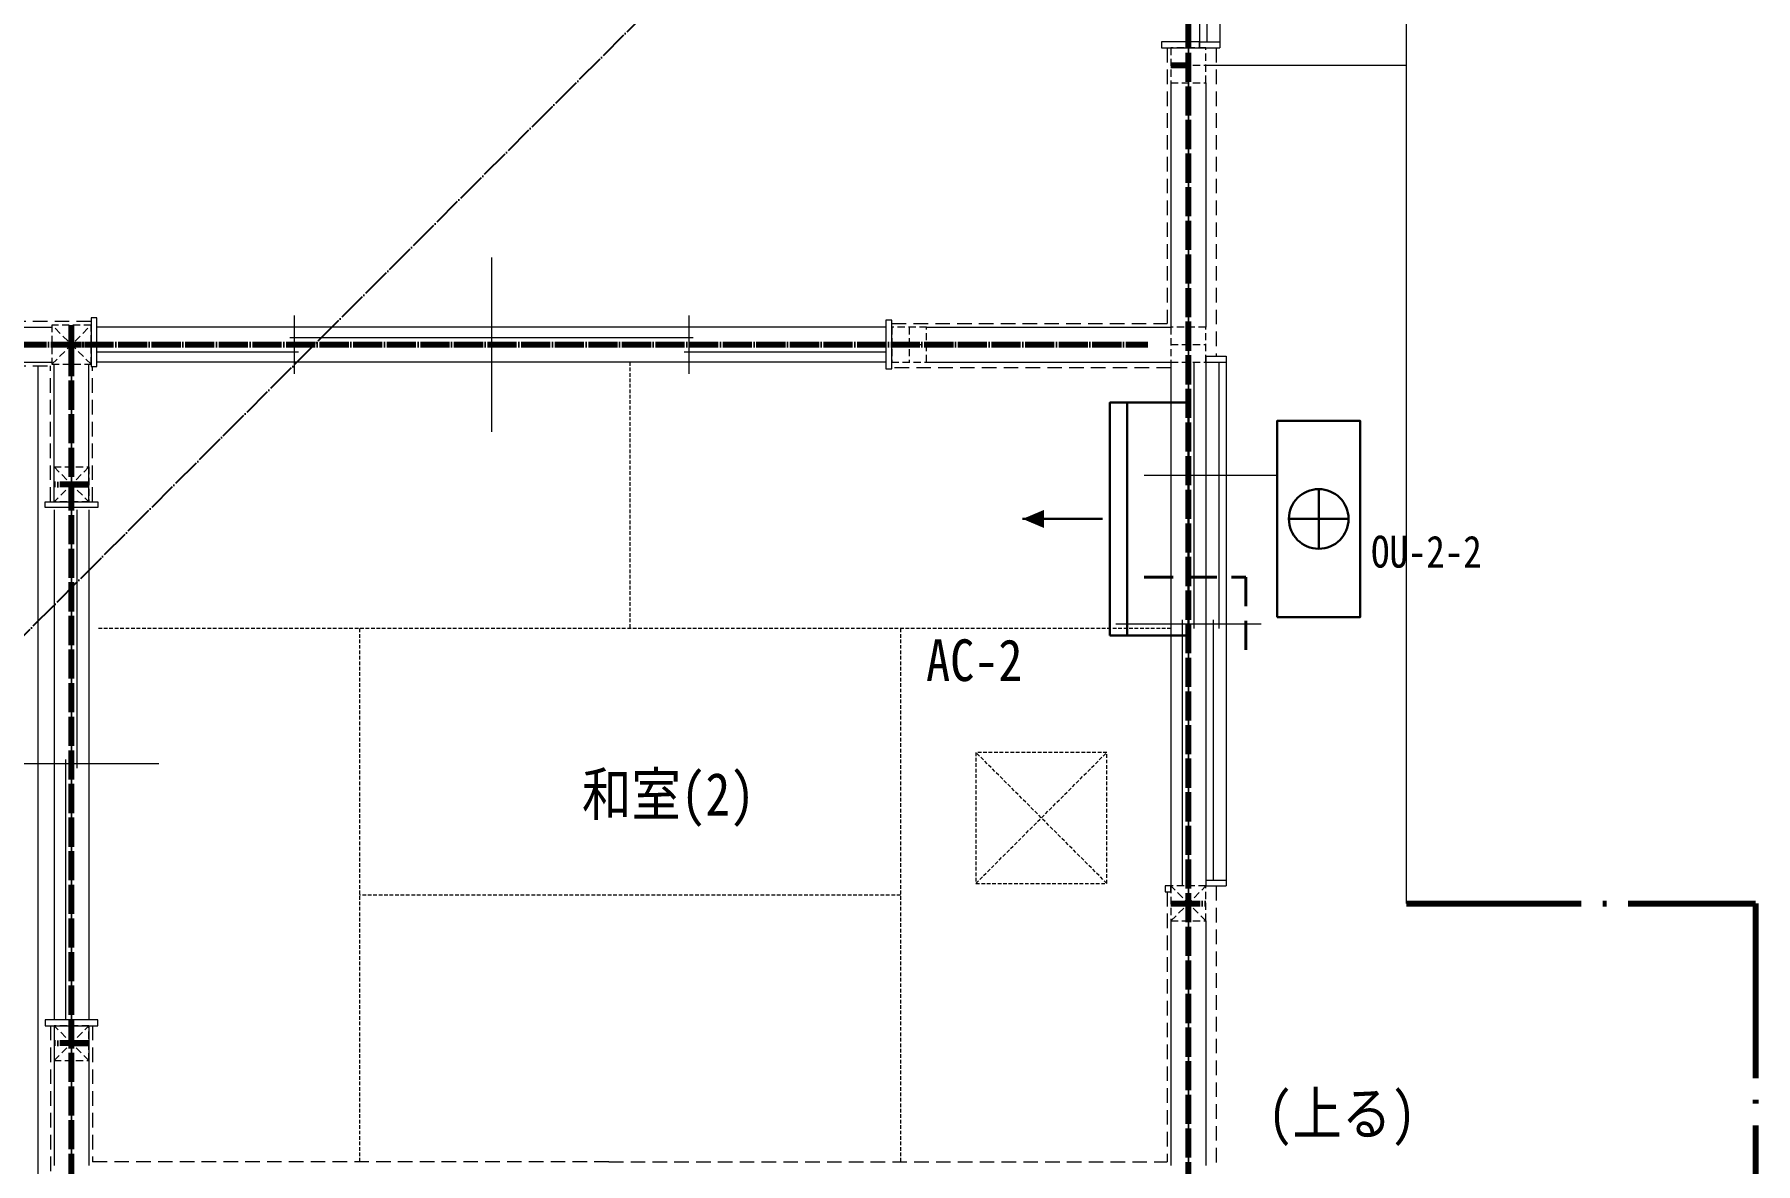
# Model space of a CAD drawing. Units: millimetres at full size. Extents: x -21029 to 20237, y -14043 to 14043.
# Drawn here: x 5234 to 11152, y 535 to 4415 of the extents above; entities that cross this region are included whole.
import ezdxf
from ezdxf.enums import TextEntityAlignment as Align

# ---------------------------------------------------------------- set-up
doc = ezdxf.new("R2010")
doc.units = ezdxf.units.MM
doc.header["$LTSCALE"] = 50
for name, pattern in [('DASHED2', [3, 2, -1]), ('DASHED_DOTTED', [9.25, 6, -1.5, 0.25, -1.5]), ('LONG_DASHED_DOTTED', [15.25, 12, -1.5, 0.25, -1.5]), ('USER1', [2.31, 2, -0.15, 0.01, -0.15]), ('USER12', [0.75, 0.5, -0.25]), ('USER13', [0.375, 0.25, -0.125]), ('USER14', [1.5, 1, -0.5])]:
    doc.linetypes.add(name, pattern=pattern)
for name, color, linetype, lineweight in [('0-2_KIJUN', 1, 'USER1', 80), ('0-3_KABE', 7, 'Continuous', 18), ('0-C_TATEGU', 100, 'Continuous', 18), ('0-D_ZATU', 132, 'Continuous', 18), ('0-E_MOJI', 7, 'Continuous', 15), ('1-7_画層2', 7, 'DASHED_DOTTED', 80), ('1-8_LINE', 1, 'LONG_DASHED_DOTTED', 80), ('1-9_HASIRA', 7, 'USER12', 18), ('1-C_SIAGE', 7, 'USER14', 18), ('1-D_CONCRETE', 7, 'Continuous', 18), ('2-0_室内機', 6, 'Continuous', 30), ('2-1_室外機', 6, 'Continuous', 30), ('2-2_冷媒配管', 3, 'Continuous', 20), ('2-3_ドレン配管', 5, 'DASHED2', 40), ('2-4_記号・文字', 6, 'Continuous', 30)]:
    doc.layers.add(name, color=color, linetype=linetype, lineweight=lineweight)
doc.styles.add('ＭＳ ゴシック', font='')
doc.styles.get('ＭＳ ゴシック').set_extended_font_data('MS Gothic')

msp = doc.modelspace()

# ---------------------------------------------------------------- linework, layer by layer
at = {"layer": '0-2_KIJUN'}
for p, q in [((9201.98, -3371.15), (9201.98, 7328.85)), ((9141.98, 4308.85), (9201.98, 4308.85)), ((9141.98, 4308.85), (9201.98, 4308.85)), ((5361.98, 468.85), (5361.98, 3416.35)), ((901.98, 3348.85), (9061.98, 3348.85)), ((5294.48, 3348.85), (5429.48, 3348.85)), ((9141.98, 1428.85), (9261.98, 1428.85))]:
    msp.add_line(p, q, dxfattribs=at)
for points in [[(5361.98, 2868.85), (5421.98, 2868.85), (5301.98, 2868.85)], [(5361.98, 948.85), (5421.98, 948.85), (5301.98, 948.85)]]:
    msp.add_lwpolyline(points, dxfattribs=at)
at = {"layer": '0-3_KABE'}
for p, q in [((9141.98, 4248.85), (9141.98, 3408.85)), ((9261.98, 4248.85), (9261.98, 3408.85)), ((5189.48, 3408.85), (5294.48, 3408.85)), ((8301.98, 3408.85), (9141.98, 3408.85)), ((5189.48, 3288.85), (5294.48, 3288.85)), ((5301.98, 2808.85), (5301.98, 3281.35)), ((5421.98, 2808.85), (5421.98, 3281.35)), ((8301.98, 3288.85), (9141.98, 3288.85)), ((9141.98, 1368.85), (9141.98, 528.85)), ((9261.98, 1368.85), (9261.98, 528.85)), ((5301.98, 1008.85), (5301.98, 528.85)), ((5421.98, 1008.85), (5421.98, 528.85))]:
    msp.add_line(p, q, dxfattribs=at)
at = {"layer": '0-C_TATEGU'}
for p, q in [((9239.98, 6168.85), (9239.98, 4368.85)), ((9309.98, 6168.85), (9309.98, 4368.85)), ((9264.98, 5263.85), (9264.98, 4388.85)), ((9239.98, 4388.85), (9309.98, 4388.85)), ((9239.98, 4368.85), (9309.98, 4368.85)), ((6805.73, 3648.85), (6805.73, 3048.85)), ((6127.61, 3448.85), (6127.61, 3248.85)), ((7483.86, 3448.85), (7483.86, 3248.85)), ((6112.61, 3373.85), (7498.86, 3373.85)), ((5449.48, 3323.85), (6142.61, 3323.85)), ((7468.86, 3323.85), (8161.98, 3323.85)), ((9221.98, 2373.85), (9221.98, 3288.85)), ((9261.98, 3308.85), (9261.98, 1488.85)), ((9261.98, 3308.85), (9331.98, 3308.85)), ((9261.98, 3288.85), (9331.98, 3288.85)), ((9306.98, 3288.85), (9306.98, 2373.85)), ((9331.98, 3308.85), (9331.98, 1488.85)), ((5381.98, 1893.85), (5381.98, 2781.35)), ((9451.98, 2388.85), (8951.98, 2388.85)), ((9181.98, 1488.85), (9181.98, 2403.85)), ((9286.98, 2403.85), (9286.98, 1508.85)), ((5661.98, 1908.85), (5061.98, 1908.85)), ((5341.98, 1028.85), (5341.98, 1923.85)), ((9261.98, 1508.85), (9331.98, 1508.85)), ((9261.98, 1488.85), (9331.98, 1488.85))]:
    msp.add_line(p, q, dxfattribs=at)
at = {"layer": '0-D_ZATU'}
for p, q in [((8161.98, 3408.85), (5449.48, 3408.85)), ((5246.98, -3296.15), (5246.98, 3276.35)), ((8161.98, 3288.85), (5449.48, 3288.85)), ((9141.98, 3288.85), (9141.98, 1488.85)), ((5301.98, 2781.35), (5301.98, 1028.85)), ((5421.98, 2781.35), (5421.98, 1028.85))]:
    msp.add_line(p, q, dxfattribs=at)
at = {"layer": '0-D_ZATU', "linetype": 'USER13'}
for p, q in [((7281.98, 3288.85), (7281.98, 2373.02)), ((9141.98, 2373.02), (5449.48, 2373.02)), ((6351.98, 2373.02), (6351.98, 541.35)), ((8211.98, 2373.02), (8211.98, 541.35)), ((8471.48, 1497.87), (8921.48, 1947.87)), ((8921.48, 1497.87), (8471.48, 1947.87)), ((8211.98, 1457.19), (6351.98, 1457.19))]:
    msp.add_line(p, q, dxfattribs=at)
at = {"layer": '0-D_ZATU'}
for points in [[(9109.98, 4368.85), (9239.98, 4368.85), (9239.98, 4388.85), (9109.98, 4388.85)], [(5429.48, 3273.85), (5449.48, 3273.85), (5449.48, 3440.85), (5429.48, 3440.85)], [(8161.98, 3266.35), (8181.98, 3266.35), (8181.98, 3433.35), (8161.98, 3433.35)], [(5451.98, 2808.85), (5451.98, 2788.85), (5271.98, 2788.85), (5271.98, 2808.85)], [(9121.98, 1468.85), (9141.98, 1468.85), (9141.98, 1488.85), (9121.98, 1488.85)], [(5451.98, 1008.85), (5451.98, 1028.85), (5271.98, 1028.85), (5271.98, 1008.85)]]:
    msp.add_lwpolyline(points, close=True, dxfattribs=at)
at = {"layer": '0-D_ZATU', "linetype": 'USER13'}
msp.add_lwpolyline([(8471.48, 1497.87), (8921.48, 1497.87), (8921.48, 1947.87), (8471.48, 1947.87)], close=True, dxfattribs=at)
at = {"layer": '1-7_画層2', "color": 2, "linetype": 'USER1', "lineweight": 25}
msp.add_line((10036.98, 7188.85), (4276.98, 1428.85), dxfattribs=at)
at = {"layer": '1-8_LINE'}
for p, q in [((9951.98, 1428.85), (11151.98, 1428.85)), ((11151.98, 1428.85), (11151.98, -7610.27))]:
    msp.add_line(p, q, dxfattribs=at)
at = {"layer": '1-9_HASIRA'}
for p, q in [((9201.98, 4368.85), (9201.98, 4248.85)), ((9141.98, 4308.85), (9261.98, 4308.85)), ((5429.48, 3281.35), (5294.48, 3416.35)), ((5294.48, 3281.35), (5429.48, 3416.35)), ((8241.98, 3408.85), (8241.98, 3288.85)), ((9201.98, 3408.85), (9201.98, 3288.85)), ((8181.98, 3348.85), (8301.98, 3348.85)), ((9141.98, 3348.85), (9261.98, 3348.85)), ((5301.98, 2928.85), (5421.98, 2808.85)), ((5421.98, 2928.85), (5301.98, 2808.85)), ((9141.98, 1368.85), (9261.98, 1488.85)), ((9261.98, 1368.85), (9141.98, 1488.85)), ((5301.98, 888.85), (5421.98, 1008.85)), ((5421.98, 888.85), (5301.98, 1008.85))]:
    msp.add_line(p, q, dxfattribs=at)
for points in [[(9141.98, 4248.85), (9261.98, 4248.85), (9261.98, 4368.85), (9141.98, 4368.85)], [(5294.48, 3281.35), (5429.48, 3281.35), (5429.48, 3416.35), (5294.48, 3416.35)], [(8181.98, 3288.85), (8301.98, 3288.85), (8301.98, 3408.85), (8181.98, 3408.85)], [(9141.98, 3288.85), (9261.98, 3288.85), (9261.98, 3408.85), (9141.98, 3408.85)], [(5301.98, 2928.85), (5421.98, 2928.85), (5421.98, 2808.85), (5301.98, 2808.85)], [(9141.98, 1368.85), (9261.98, 1368.85), (9261.98, 1488.85), (9141.98, 1488.85)], [(5301.98, 888.85), (5421.98, 888.85), (5421.98, 1008.85), (5301.98, 1008.85)]]:
    msp.add_lwpolyline(points, close=True, dxfattribs=at)
at = {"layer": '1-C_SIAGE'}
for p, q in [((9129.48, 4368.85), (9129.48, 3421.35)), ((9296.98, 4368.85), (9296.98, 3308.85)), ((5429.48, 3428.85), (5154.48, 3428.85)), ((8181.98, 3421.35), (9129.48, 3421.35)), ((5154.48, 3276.35), (5289.48, 3276.35)), ((5289.48, 2808.85), (5289.48, 3276.35)), ((5434.48, 2808.85), (5434.48, 3273.85)), ((9141.98, 3268.85), (8181.98, 3268.85)), ((9296.98, 1488.85), (9296.98, 528.85)), ((9129.48, 1468.85), (9129.48, 541.35)), ((5289.48, 1008.85), (5289.48, 396.35)), ((5434.48, 1008.85), (5434.48, 541.35)), ((7209.48, 541.35), (5434.48, 541.35)), ((7209.48, 541.35), (9129.48, 541.35))]:
    msp.add_line(p, q, dxfattribs=at)
at = {"layer": '1-D_CONCRETE'}
for p, q in [((9951.98, 1428.85), (9951.98, 8826.35)), ((9261.98, 4308.85), (9951.98, 4308.85))]:
    msp.add_line(p, q, dxfattribs=at)
at = {"layer": '2-0_室内機'}
for p, q in [((8992, 2350), (8992, 3150)), ((8907, 2750), (8632, 2750))]:
    msp.add_line(p, q, dxfattribs=at)
msp.add_lwpolyline([(8932, 2350), (9202, 2350), (9202, 3150), (8932, 3150)], close=True, dxfattribs=at)
msp.add_solid([(8632, 2750), (8705.68, 2781.15), (8705.68, 2718.85)], dxfattribs=at)
at = {"layer": '2-1_室外機'}
for p, q in [((9650, 2647.4), (9650, 2852.6)), ((9547.4, 2750), (9752.6, 2750))]:
    msp.add_line(p, q, dxfattribs=at)
msp.add_lwpolyline([(9507.5, 2412.5), (9792.5, 2412.5), (9792.5, 3087.5), (9507.5, 3087.5)], close=True, dxfattribs=at)
msp.add_circle((9650, 2750), 102.6, dxfattribs=at)
at = {"layer": '2-2_冷媒配管'}
msp.add_line((9050, 2900), (9510, 2900), dxfattribs=at)
at = {"layer": '2-3_ドレン配管'}
msp.add_lwpolyline([(9050, 2550), (9400, 2550), (9400, 2250)], dxfattribs=at)

# ---------------------------------------------------------------- texts
at = {"layer": '0-E_MOJI', "style": 'ＭＳ ゴシック', "width": 0.85}
for s, p in [('和室(2)', (7117.03, 1687.04)), ('(上る)', (9475.22, 590.36))]:
    msp.add_text(s, height=146.6, dxfattribs=at).set_placement(p, align=Align.BOTTOM_LEFT)
at = {"layer": '2-4_記号・文字', "style": 'ＭＳ ゴシック', "width": 0.85}
for s, height, p in [('OU-2-2', 109.6, (9830, 2550)), ('AC-2', 143.3, (8300, 2150))]:
    msp.add_text(s, height=height, dxfattribs=at).set_placement(p, align=Align.BOTTOM_LEFT)

doc.saveas('drawing.dxf')
